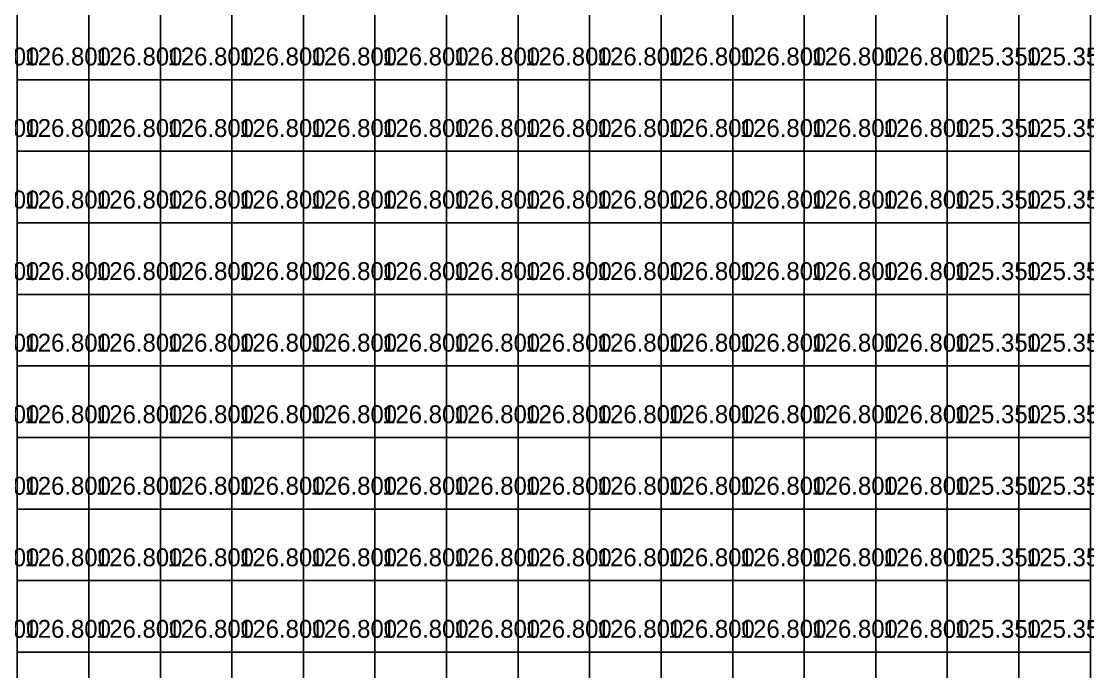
# Model space of a CAD drawing. Header units: metres. Extents: x 287857 to 287978, y 62957 to 63018.
# Drawn here: x 287910.98 to 287925.89, y 62975.56 to 62984.65 of the extents above; entities that cross this region are included whole.
import ezdxf

# ---------------------------------------------------------------- set-up
doc = ezdxf.new("R2010")
doc.units = ezdxf.units.M
doc.layers.add('ARCH-INTERP', color=7, linetype='Continuous', true_color=0x64748b)
doc.layers.add('ARCH-LEVEL-TXT', color=7, linetype='Continuous', true_color=0xa78bfa)

msp = doc.modelspace()

# ---------------------------------------------------------------- linework, layer by layer
at = {"layer": 'ARCH-INTERP'}
for points in [[(287910.925, 62983.831, 126.8), (287911.925, 62983.831, 126.8), (287911.925, 62984.831, 126.8), (287910.925, 62984.831, 126.8), (287910.925, 62983.831, 126.8)], [(287911.925, 62983.831, 126.8), (287912.925, 62983.831, 126.8), (287912.925, 62984.831, 126.8), (287911.925, 62984.831, 126.8), (287911.925, 62983.831, 126.8)], [(287912.925, 62983.831, 126.8), (287913.925, 62983.831, 126.8), (287913.925, 62984.831, 126.8), (287912.925, 62984.831, 126.8), (287912.925, 62983.831, 126.8)], [(287913.925, 62983.831, 126.8), (287914.925, 62983.831, 126.8), (287914.925, 62984.831, 126.8), (287913.925, 62984.831, 126.8), (287913.925, 62983.831, 126.8)], [(287914.925, 62983.831, 126.8), (287915.925, 62983.831, 126.8), (287915.925, 62984.831, 126.8), (287914.925, 62984.831, 126.8), (287914.925, 62983.831, 126.8)], [(287915.925, 62983.831, 126.8), (287916.925, 62983.831, 126.8), (287916.925, 62984.831, 126.8), (287915.925, 62984.831, 126.8), (287915.925, 62983.831, 126.8)], [(287916.925, 62983.831, 126.8), (287917.925, 62983.831, 126.8), (287917.925, 62984.831, 126.8), (287916.925, 62984.831, 126.8), (287916.925, 62983.831, 126.8)], [(287917.925, 62983.831, 126.8), (287918.925, 62983.831, 126.8), (287918.925, 62984.831, 126.8), (287917.925, 62984.831, 126.8), (287917.925, 62983.831, 126.8)], [(287918.925, 62983.831, 126.8), (287919.925, 62983.831, 126.8), (287919.925, 62984.831, 126.8), (287918.925, 62984.831, 126.8), (287918.925, 62983.831, 126.8)], [(287919.925, 62983.831, 126.8), (287920.925, 62983.831, 126.8), (287920.925, 62984.831, 126.8), (287919.925, 62984.831, 126.8), (287919.925, 62983.831, 126.8)], [(287920.925, 62983.831, 126.8), (287921.925, 62983.831, 126.8), (287921.925, 62984.831, 126.8), (287920.925, 62984.831, 126.8), (287920.925, 62983.831, 126.8)], [(287921.925, 62983.831, 126.8), (287922.925, 62983.831, 126.8), (287922.925, 62984.831, 126.8), (287921.925, 62984.831, 126.8), (287921.925, 62983.831, 126.8)], [(287922.925, 62983.831, 126.8), (287923.925, 62983.831, 126.8), (287923.925, 62984.831, 126.8), (287922.925, 62984.831, 126.8), (287922.925, 62983.831, 126.8)], [(287923.925, 62983.831, 125.35), (287924.925, 62983.831, 125.35), (287924.925, 62984.831, 125.35), (287923.925, 62984.831, 125.35), (287923.925, 62983.831, 125.35)], [(287924.925, 62983.831, 125.35), (287925.925, 62983.831, 125.35), (287925.925, 62984.831, 125.35), (287924.925, 62984.831, 125.35), (287924.925, 62983.831, 125.35)], [(287910.925, 62982.831, 126.8), (287911.925, 62982.831, 126.8), (287911.925, 62983.831, 126.8), (287910.925, 62983.831, 126.8), (287910.925, 62982.831, 126.8)], [(287911.925, 62982.831, 126.8), (287912.925, 62982.831, 126.8), (287912.925, 62983.831, 126.8), (287911.925, 62983.831, 126.8), (287911.925, 62982.831, 126.8)], [(287912.925, 62982.831, 126.8), (287913.925, 62982.831, 126.8), (287913.925, 62983.831, 126.8), (287912.925, 62983.831, 126.8), (287912.925, 62982.831, 126.8)], [(287913.925, 62982.831, 126.8), (287914.925, 62982.831, 126.8), (287914.925, 62983.831, 126.8), (287913.925, 62983.831, 126.8), (287913.925, 62982.831, 126.8)], [(287914.925, 62982.831, 126.8), (287915.925, 62982.831, 126.8), (287915.925, 62983.831, 126.8), (287914.925, 62983.831, 126.8), (287914.925, 62982.831, 126.8)], [(287915.925, 62982.831, 126.8), (287916.925, 62982.831, 126.8), (287916.925, 62983.831, 126.8), (287915.925, 62983.831, 126.8), (287915.925, 62982.831, 126.8)], [(287916.925, 62982.831, 126.8), (287917.925, 62982.831, 126.8), (287917.925, 62983.831, 126.8), (287916.925, 62983.831, 126.8), (287916.925, 62982.831, 126.8)], [(287917.925, 62982.831, 126.8), (287918.925, 62982.831, 126.8), (287918.925, 62983.831, 126.8), (287917.925, 62983.831, 126.8), (287917.925, 62982.831, 126.8)], [(287918.925, 62982.831, 126.8), (287919.925, 62982.831, 126.8), (287919.925, 62983.831, 126.8), (287918.925, 62983.831, 126.8), (287918.925, 62982.831, 126.8)], [(287919.925, 62982.831, 126.8), (287920.925, 62982.831, 126.8), (287920.925, 62983.831, 126.8), (287919.925, 62983.831, 126.8), (287919.925, 62982.831, 126.8)], [(287920.925, 62982.831, 126.8), (287921.925, 62982.831, 126.8), (287921.925, 62983.831, 126.8), (287920.925, 62983.831, 126.8), (287920.925, 62982.831, 126.8)], [(287921.925, 62982.831, 126.8), (287922.925, 62982.831, 126.8), (287922.925, 62983.831, 126.8), (287921.925, 62983.831, 126.8), (287921.925, 62982.831, 126.8)], [(287922.925, 62982.831, 126.8), (287923.925, 62982.831, 126.8), (287923.925, 62983.831, 126.8), (287922.925, 62983.831, 126.8), (287922.925, 62982.831, 126.8)], [(287923.925, 62982.831, 125.35), (287924.925, 62982.831, 125.35), (287924.925, 62983.831, 125.35), (287923.925, 62983.831, 125.35), (287923.925, 62982.831, 125.35)], [(287924.925, 62982.831, 125.35), (287925.925, 62982.831, 125.35), (287925.925, 62983.831, 125.35), (287924.925, 62983.831, 125.35), (287924.925, 62982.831, 125.35)], [(287910.925, 62981.831, 126.8), (287911.925, 62981.831, 126.8), (287911.925, 62982.831, 126.8), (287910.925, 62982.831, 126.8), (287910.925, 62981.831, 126.8)], [(287911.925, 62981.831, 126.8), (287912.925, 62981.831, 126.8), (287912.925, 62982.831, 126.8), (287911.925, 62982.831, 126.8), (287911.925, 62981.831, 126.8)], [(287912.925, 62981.831, 126.8), (287913.925, 62981.831, 126.8), (287913.925, 62982.831, 126.8), (287912.925, 62982.831, 126.8), (287912.925, 62981.831, 126.8)], [(287913.925, 62981.831, 126.8), (287914.925, 62981.831, 126.8), (287914.925, 62982.831, 126.8), (287913.925, 62982.831, 126.8), (287913.925, 62981.831, 126.8)], [(287914.925, 62981.831, 126.8), (287915.925, 62981.831, 126.8), (287915.925, 62982.831, 126.8), (287914.925, 62982.831, 126.8), (287914.925, 62981.831, 126.8)], [(287915.925, 62981.831, 126.8), (287916.925, 62981.831, 126.8), (287916.925, 62982.831, 126.8), (287915.925, 62982.831, 126.8), (287915.925, 62981.831, 126.8)], [(287916.925, 62981.831, 126.8), (287917.925, 62981.831, 126.8), (287917.925, 62982.831, 126.8), (287916.925, 62982.831, 126.8), (287916.925, 62981.831, 126.8)], [(287917.925, 62981.831, 126.8), (287918.925, 62981.831, 126.8), (287918.925, 62982.831, 126.8), (287917.925, 62982.831, 126.8), (287917.925, 62981.831, 126.8)], [(287918.925, 62981.831, 126.8), (287919.925, 62981.831, 126.8), (287919.925, 62982.831, 126.8), (287918.925, 62982.831, 126.8), (287918.925, 62981.831, 126.8)], [(287919.925, 62981.831, 126.8), (287920.925, 62981.831, 126.8), (287920.925, 62982.831, 126.8), (287919.925, 62982.831, 126.8), (287919.925, 62981.831, 126.8)], [(287920.925, 62981.831, 126.8), (287921.925, 62981.831, 126.8), (287921.925, 62982.831, 126.8), (287920.925, 62982.831, 126.8), (287920.925, 62981.831, 126.8)], [(287921.925, 62981.831, 126.8), (287922.925, 62981.831, 126.8), (287922.925, 62982.831, 126.8), (287921.925, 62982.831, 126.8), (287921.925, 62981.831, 126.8)], [(287922.925, 62981.831, 126.8), (287923.925, 62981.831, 126.8), (287923.925, 62982.831, 126.8), (287922.925, 62982.831, 126.8), (287922.925, 62981.831, 126.8)], [(287923.925, 62981.831, 125.35), (287924.925, 62981.831, 125.35), (287924.925, 62982.831, 125.35), (287923.925, 62982.831, 125.35), (287923.925, 62981.831, 125.35)], [(287924.925, 62981.831, 125.35), (287925.925, 62981.831, 125.35), (287925.925, 62982.831, 125.35), (287924.925, 62982.831, 125.35), (287924.925, 62981.831, 125.35)], [(287910.925, 62980.831, 126.8), (287911.925, 62980.831, 126.8), (287911.925, 62981.831, 126.8), (287910.925, 62981.831, 126.8), (287910.925, 62980.831, 126.8)], [(287911.925, 62980.831, 126.8), (287912.925, 62980.831, 126.8), (287912.925, 62981.831, 126.8), (287911.925, 62981.831, 126.8), (287911.925, 62980.831, 126.8)], [(287912.925, 62980.831, 126.8), (287913.925, 62980.831, 126.8), (287913.925, 62981.831, 126.8), (287912.925, 62981.831, 126.8), (287912.925, 62980.831, 126.8)], [(287913.925, 62980.831, 126.8), (287914.925, 62980.831, 126.8), (287914.925, 62981.831, 126.8), (287913.925, 62981.831, 126.8), (287913.925, 62980.831, 126.8)], [(287914.925, 62980.831, 126.8), (287915.925, 62980.831, 126.8), (287915.925, 62981.831, 126.8), (287914.925, 62981.831, 126.8), (287914.925, 62980.831, 126.8)], [(287915.925, 62980.831, 126.8), (287916.925, 62980.831, 126.8), (287916.925, 62981.831, 126.8), (287915.925, 62981.831, 126.8), (287915.925, 62980.831, 126.8)], [(287916.925, 62980.831, 126.8), (287917.925, 62980.831, 126.8), (287917.925, 62981.831, 126.8), (287916.925, 62981.831, 126.8), (287916.925, 62980.831, 126.8)], [(287917.925, 62980.831, 126.8), (287918.925, 62980.831, 126.8), (287918.925, 62981.831, 126.8), (287917.925, 62981.831, 126.8), (287917.925, 62980.831, 126.8)], [(287918.925, 62980.831, 126.8), (287919.925, 62980.831, 126.8), (287919.925, 62981.831, 126.8), (287918.925, 62981.831, 126.8), (287918.925, 62980.831, 126.8)], [(287919.925, 62980.831, 126.8), (287920.925, 62980.831, 126.8), (287920.925, 62981.831, 126.8), (287919.925, 62981.831, 126.8), (287919.925, 62980.831, 126.8)], [(287920.925, 62980.831, 126.8), (287921.925, 62980.831, 126.8), (287921.925, 62981.831, 126.8), (287920.925, 62981.831, 126.8), (287920.925, 62980.831, 126.8)], [(287921.925, 62980.831, 126.8), (287922.925, 62980.831, 126.8), (287922.925, 62981.831, 126.8), (287921.925, 62981.831, 126.8), (287921.925, 62980.831, 126.8)], [(287922.925, 62980.831, 126.8), (287923.925, 62980.831, 126.8), (287923.925, 62981.831, 126.8), (287922.925, 62981.831, 126.8), (287922.925, 62980.831, 126.8)], [(287923.925, 62980.831, 125.35), (287924.925, 62980.831, 125.35), (287924.925, 62981.831, 125.35), (287923.925, 62981.831, 125.35), (287923.925, 62980.831, 125.35)], [(287924.925, 62980.831, 125.35), (287925.925, 62980.831, 125.35), (287925.925, 62981.831, 125.35), (287924.925, 62981.831, 125.35), (287924.925, 62980.831, 125.35)], [(287910.925, 62979.831, 126.8), (287911.925, 62979.831, 126.8), (287911.925, 62980.831, 126.8), (287910.925, 62980.831, 126.8), (287910.925, 62979.831, 126.8)], [(287911.925, 62979.831, 126.8), (287912.925, 62979.831, 126.8), (287912.925, 62980.831, 126.8), (287911.925, 62980.831, 126.8), (287911.925, 62979.831, 126.8)], [(287912.925, 62979.831, 126.8), (287913.925, 62979.831, 126.8), (287913.925, 62980.831, 126.8), (287912.925, 62980.831, 126.8), (287912.925, 62979.831, 126.8)], [(287913.925, 62979.831, 126.8), (287914.925, 62979.831, 126.8), (287914.925, 62980.831, 126.8), (287913.925, 62980.831, 126.8), (287913.925, 62979.831, 126.8)], [(287914.925, 62979.831, 126.8), (287915.925, 62979.831, 126.8), (287915.925, 62980.831, 126.8), (287914.925, 62980.831, 126.8), (287914.925, 62979.831, 126.8)], [(287915.925, 62979.831, 126.8), (287916.925, 62979.831, 126.8), (287916.925, 62980.831, 126.8), (287915.925, 62980.831, 126.8), (287915.925, 62979.831, 126.8)], [(287916.925, 62979.831, 126.8), (287917.925, 62979.831, 126.8), (287917.925, 62980.831, 126.8), (287916.925, 62980.831, 126.8), (287916.925, 62979.831, 126.8)], [(287917.925, 62979.831, 126.8), (287918.925, 62979.831, 126.8), (287918.925, 62980.831, 126.8), (287917.925, 62980.831, 126.8), (287917.925, 62979.831, 126.8)], [(287918.925, 62979.831, 126.8), (287919.925, 62979.831, 126.8), (287919.925, 62980.831, 126.8), (287918.925, 62980.831, 126.8), (287918.925, 62979.831, 126.8)], [(287919.925, 62979.831, 126.8), (287920.925, 62979.831, 126.8), (287920.925, 62980.831, 126.8), (287919.925, 62980.831, 126.8), (287919.925, 62979.831, 126.8)], [(287920.925, 62979.831, 126.8), (287921.925, 62979.831, 126.8), (287921.925, 62980.831, 126.8), (287920.925, 62980.831, 126.8), (287920.925, 62979.831, 126.8)], [(287921.925, 62979.831, 126.8), (287922.925, 62979.831, 126.8), (287922.925, 62980.831, 126.8), (287921.925, 62980.831, 126.8), (287921.925, 62979.831, 126.8)], [(287922.925, 62979.831, 126.8), (287923.925, 62979.831, 126.8), (287923.925, 62980.831, 126.8), (287922.925, 62980.831, 126.8), (287922.925, 62979.831, 126.8)], [(287923.925, 62979.831, 125.35), (287924.925, 62979.831, 125.35), (287924.925, 62980.831, 125.35), (287923.925, 62980.831, 125.35), (287923.925, 62979.831, 125.35)], [(287924.925, 62979.831, 125.35), (287925.925, 62979.831, 125.35), (287925.925, 62980.831, 125.35), (287924.925, 62980.831, 125.35), (287924.925, 62979.831, 125.35)], [(287910.925, 62978.831, 126.8), (287911.925, 62978.831, 126.8), (287911.925, 62979.831, 126.8), (287910.925, 62979.831, 126.8), (287910.925, 62978.831, 126.8)], [(287911.925, 62978.831, 126.8), (287912.925, 62978.831, 126.8), (287912.925, 62979.831, 126.8), (287911.925, 62979.831, 126.8), (287911.925, 62978.831, 126.8)], [(287912.925, 62978.831, 126.8), (287913.925, 62978.831, 126.8), (287913.925, 62979.831, 126.8), (287912.925, 62979.831, 126.8), (287912.925, 62978.831, 126.8)], [(287913.925, 62978.831, 126.8), (287914.925, 62978.831, 126.8), (287914.925, 62979.831, 126.8), (287913.925, 62979.831, 126.8), (287913.925, 62978.831, 126.8)], [(287914.925, 62978.831, 126.8), (287915.925, 62978.831, 126.8), (287915.925, 62979.831, 126.8), (287914.925, 62979.831, 126.8), (287914.925, 62978.831, 126.8)], [(287915.925, 62978.831, 126.8), (287916.925, 62978.831, 126.8), (287916.925, 62979.831, 126.8), (287915.925, 62979.831, 126.8), (287915.925, 62978.831, 126.8)], [(287916.925, 62978.831, 126.8), (287917.925, 62978.831, 126.8), (287917.925, 62979.831, 126.8), (287916.925, 62979.831, 126.8), (287916.925, 62978.831, 126.8)], [(287917.925, 62978.831, 126.8), (287918.925, 62978.831, 126.8), (287918.925, 62979.831, 126.8), (287917.925, 62979.831, 126.8), (287917.925, 62978.831, 126.8)], [(287918.925, 62978.831, 126.8), (287919.925, 62978.831, 126.8), (287919.925, 62979.831, 126.8), (287918.925, 62979.831, 126.8), (287918.925, 62978.831, 126.8)], [(287919.925, 62978.831, 126.8), (287920.925, 62978.831, 126.8), (287920.925, 62979.831, 126.8), (287919.925, 62979.831, 126.8), (287919.925, 62978.831, 126.8)], [(287920.925, 62978.831, 126.8), (287921.925, 62978.831, 126.8), (287921.925, 62979.831, 126.8), (287920.925, 62979.831, 126.8), (287920.925, 62978.831, 126.8)], [(287921.925, 62978.831, 126.8), (287922.925, 62978.831, 126.8), (287922.925, 62979.831, 126.8), (287921.925, 62979.831, 126.8), (287921.925, 62978.831, 126.8)], [(287922.925, 62978.831, 126.8), (287923.925, 62978.831, 126.8), (287923.925, 62979.831, 126.8), (287922.925, 62979.831, 126.8), (287922.925, 62978.831, 126.8)], [(287923.925, 62978.831, 125.35), (287924.925, 62978.831, 125.35), (287924.925, 62979.831, 125.35), (287923.925, 62979.831, 125.35), (287923.925, 62978.831, 125.35)], [(287924.925, 62978.831, 125.35), (287925.925, 62978.831, 125.35), (287925.925, 62979.831, 125.35), (287924.925, 62979.831, 125.35), (287924.925, 62978.831, 125.35)], [(287910.925, 62977.831, 126.8), (287911.925, 62977.831, 126.8), (287911.925, 62978.831, 126.8), (287910.925, 62978.831, 126.8), (287910.925, 62977.831, 126.8)], [(287911.925, 62977.831, 126.8), (287912.925, 62977.831, 126.8), (287912.925, 62978.831, 126.8), (287911.925, 62978.831, 126.8), (287911.925, 62977.831, 126.8)], [(287912.925, 62977.831, 126.8), (287913.925, 62977.831, 126.8), (287913.925, 62978.831, 126.8), (287912.925, 62978.831, 126.8), (287912.925, 62977.831, 126.8)], [(287913.925, 62977.831, 126.8), (287914.925, 62977.831, 126.8), (287914.925, 62978.831, 126.8), (287913.925, 62978.831, 126.8), (287913.925, 62977.831, 126.8)], [(287914.925, 62977.831, 126.8), (287915.925, 62977.831, 126.8), (287915.925, 62978.831, 126.8), (287914.925, 62978.831, 126.8), (287914.925, 62977.831, 126.8)], [(287915.925, 62977.831, 126.8), (287916.925, 62977.831, 126.8), (287916.925, 62978.831, 126.8), (287915.925, 62978.831, 126.8), (287915.925, 62977.831, 126.8)], [(287916.925, 62977.831, 126.8), (287917.925, 62977.831, 126.8), (287917.925, 62978.831, 126.8), (287916.925, 62978.831, 126.8), (287916.925, 62977.831, 126.8)], [(287917.925, 62977.831, 126.8), (287918.925, 62977.831, 126.8), (287918.925, 62978.831, 126.8), (287917.925, 62978.831, 126.8), (287917.925, 62977.831, 126.8)], [(287918.925, 62977.831, 126.8), (287919.925, 62977.831, 126.8), (287919.925, 62978.831, 126.8), (287918.925, 62978.831, 126.8), (287918.925, 62977.831, 126.8)], [(287919.925, 62977.831, 126.8), (287920.925, 62977.831, 126.8), (287920.925, 62978.831, 126.8), (287919.925, 62978.831, 126.8), (287919.925, 62977.831, 126.8)], [(287920.925, 62977.831, 126.8), (287921.925, 62977.831, 126.8), (287921.925, 62978.831, 126.8), (287920.925, 62978.831, 126.8), (287920.925, 62977.831, 126.8)], [(287921.925, 62977.831, 126.8), (287922.925, 62977.831, 126.8), (287922.925, 62978.831, 126.8), (287921.925, 62978.831, 126.8), (287921.925, 62977.831, 126.8)], [(287922.925, 62977.831, 126.8), (287923.925, 62977.831, 126.8), (287923.925, 62978.831, 126.8), (287922.925, 62978.831, 126.8), (287922.925, 62977.831, 126.8)], [(287923.925, 62977.831, 125.35), (287924.925, 62977.831, 125.35), (287924.925, 62978.831, 125.35), (287923.925, 62978.831, 125.35), (287923.925, 62977.831, 125.35)], [(287924.925, 62977.831, 125.35), (287925.925, 62977.831, 125.35), (287925.925, 62978.831, 125.35), (287924.925, 62978.831, 125.35), (287924.925, 62977.831, 125.35)], [(287910.925, 62976.831, 126.8), (287911.925, 62976.831, 126.8), (287911.925, 62977.831, 126.8), (287910.925, 62977.831, 126.8), (287910.925, 62976.831, 126.8)], [(287911.925, 62976.831, 126.8), (287912.925, 62976.831, 126.8), (287912.925, 62977.831, 126.8), (287911.925, 62977.831, 126.8), (287911.925, 62976.831, 126.8)], [(287912.925, 62976.831, 126.8), (287913.925, 62976.831, 126.8), (287913.925, 62977.831, 126.8), (287912.925, 62977.831, 126.8), (287912.925, 62976.831, 126.8)], [(287913.925, 62976.831, 126.8), (287914.925, 62976.831, 126.8), (287914.925, 62977.831, 126.8), (287913.925, 62977.831, 126.8), (287913.925, 62976.831, 126.8)], [(287914.925, 62976.831, 126.8), (287915.925, 62976.831, 126.8), (287915.925, 62977.831, 126.8), (287914.925, 62977.831, 126.8), (287914.925, 62976.831, 126.8)], [(287915.925, 62976.831, 126.8), (287916.925, 62976.831, 126.8), (287916.925, 62977.831, 126.8), (287915.925, 62977.831, 126.8), (287915.925, 62976.831, 126.8)], [(287916.925, 62976.831, 126.8), (287917.925, 62976.831, 126.8), (287917.925, 62977.831, 126.8), (287916.925, 62977.831, 126.8), (287916.925, 62976.831, 126.8)], [(287917.925, 62976.831, 126.8), (287918.925, 62976.831, 126.8), (287918.925, 62977.831, 126.8), (287917.925, 62977.831, 126.8), (287917.925, 62976.831, 126.8)], [(287918.925, 62976.831, 126.8), (287919.925, 62976.831, 126.8), (287919.925, 62977.831, 126.8), (287918.925, 62977.831, 126.8), (287918.925, 62976.831, 126.8)], [(287919.925, 62976.831, 126.8), (287920.925, 62976.831, 126.8), (287920.925, 62977.831, 126.8), (287919.925, 62977.831, 126.8), (287919.925, 62976.831, 126.8)], [(287920.925, 62976.831, 126.8), (287921.925, 62976.831, 126.8), (287921.925, 62977.831, 126.8), (287920.925, 62977.831, 126.8), (287920.925, 62976.831, 126.8)], [(287921.925, 62976.831, 126.8), (287922.925, 62976.831, 126.8), (287922.925, 62977.831, 126.8), (287921.925, 62977.831, 126.8), (287921.925, 62976.831, 126.8)], [(287922.925, 62976.831, 126.8), (287923.925, 62976.831, 126.8), (287923.925, 62977.831, 126.8), (287922.925, 62977.831, 126.8), (287922.925, 62976.831, 126.8)], [(287923.925, 62976.831, 125.35), (287924.925, 62976.831, 125.35), (287924.925, 62977.831, 125.35), (287923.925, 62977.831, 125.35), (287923.925, 62976.831, 125.35)], [(287924.925, 62976.831, 125.35), (287925.925, 62976.831, 125.35), (287925.925, 62977.831, 125.35), (287924.925, 62977.831, 125.35), (287924.925, 62976.831, 125.35)], [(287910.925, 62975.831, 126.8), (287911.925, 62975.831, 126.8), (287911.925, 62976.831, 126.8), (287910.925, 62976.831, 126.8), (287910.925, 62975.831, 126.8)], [(287911.925, 62975.831, 126.8), (287912.925, 62975.831, 126.8), (287912.925, 62976.831, 126.8), (287911.925, 62976.831, 126.8), (287911.925, 62975.831, 126.8)], [(287912.925, 62975.831, 126.8), (287913.925, 62975.831, 126.8), (287913.925, 62976.831, 126.8), (287912.925, 62976.831, 126.8), (287912.925, 62975.831, 126.8)], [(287913.925, 62975.831, 126.8), (287914.925, 62975.831, 126.8), (287914.925, 62976.831, 126.8), (287913.925, 62976.831, 126.8), (287913.925, 62975.831, 126.8)], [(287914.925, 62975.831, 126.8), (287915.925, 62975.831, 126.8), (287915.925, 62976.831, 126.8), (287914.925, 62976.831, 126.8), (287914.925, 62975.831, 126.8)], [(287915.925, 62975.831, 126.8), (287916.925, 62975.831, 126.8), (287916.925, 62976.831, 126.8), (287915.925, 62976.831, 126.8), (287915.925, 62975.831, 126.8)], [(287916.925, 62975.831, 126.8), (287917.925, 62975.831, 126.8), (287917.925, 62976.831, 126.8), (287916.925, 62976.831, 126.8), (287916.925, 62975.831, 126.8)], [(287917.925, 62975.831, 126.8), (287918.925, 62975.831, 126.8), (287918.925, 62976.831, 126.8), (287917.925, 62976.831, 126.8), (287917.925, 62975.831, 126.8)], [(287918.925, 62975.831, 126.8), (287919.925, 62975.831, 126.8), (287919.925, 62976.831, 126.8), (287918.925, 62976.831, 126.8), (287918.925, 62975.831, 126.8)], [(287919.925, 62975.831, 126.8), (287920.925, 62975.831, 126.8), (287920.925, 62976.831, 126.8), (287919.925, 62976.831, 126.8), (287919.925, 62975.831, 126.8)], [(287920.925, 62975.831, 126.8), (287921.925, 62975.831, 126.8), (287921.925, 62976.831, 126.8), (287920.925, 62976.831, 126.8), (287920.925, 62975.831, 126.8)], [(287921.925, 62975.831, 126.8), (287922.925, 62975.831, 126.8), (287922.925, 62976.831, 126.8), (287921.925, 62976.831, 126.8), (287921.925, 62975.831, 126.8)], [(287922.925, 62975.831, 126.8), (287923.925, 62975.831, 126.8), (287923.925, 62976.831, 126.8), (287922.925, 62976.831, 126.8), (287922.925, 62975.831, 126.8)], [(287923.925, 62975.831, 125.35), (287924.925, 62975.831, 125.35), (287924.925, 62976.831, 125.35), (287923.925, 62976.831, 125.35), (287923.925, 62975.831, 125.35)], [(287924.925, 62975.831, 125.35), (287925.925, 62975.831, 125.35), (287925.925, 62976.831, 125.35), (287924.925, 62976.831, 125.35), (287924.925, 62975.831, 125.35)], [(287910.925, 62974.831, 126.8), (287911.925, 62974.831, 126.8), (287911.925, 62975.831, 126.8), (287910.925, 62975.831, 126.8), (287910.925, 62974.831, 126.8)], [(287911.925, 62974.831, 126.8), (287912.925, 62974.831, 126.8), (287912.925, 62975.831, 126.8), (287911.925, 62975.831, 126.8), (287911.925, 62974.831, 126.8)], [(287912.925, 62974.831, 126.8), (287913.925, 62974.831, 126.8), (287913.925, 62975.831, 126.8), (287912.925, 62975.831, 126.8), (287912.925, 62974.831, 126.8)], [(287913.925, 62974.831, 126.8), (287914.925, 62974.831, 126.8), (287914.925, 62975.831, 126.8), (287913.925, 62975.831, 126.8), (287913.925, 62974.831, 126.8)], [(287914.925, 62974.831, 126.8), (287915.925, 62974.831, 126.8), (287915.925, 62975.831, 126.8), (287914.925, 62975.831, 126.8), (287914.925, 62974.831, 126.8)], [(287915.925, 62974.831, 126.8), (287916.925, 62974.831, 126.8), (287916.925, 62975.831, 126.8), (287915.925, 62975.831, 126.8), (287915.925, 62974.831, 126.8)], [(287916.925, 62974.831, 126.8), (287917.925, 62974.831, 126.8), (287917.925, 62975.831, 126.8), (287916.925, 62975.831, 126.8), (287916.925, 62974.831, 126.8)], [(287917.925, 62974.831, 126.8), (287918.925, 62974.831, 126.8), (287918.925, 62975.831, 126.8), (287917.925, 62975.831, 126.8), (287917.925, 62974.831, 126.8)], [(287918.925, 62974.831, 126.8), (287919.925, 62974.831, 126.8), (287919.925, 62975.831, 126.8), (287918.925, 62975.831, 126.8), (287918.925, 62974.831, 126.8)], [(287919.925, 62974.831, 126.8), (287920.925, 62974.831, 126.8), (287920.925, 62975.831, 126.8), (287919.925, 62975.831, 126.8), (287919.925, 62974.831, 126.8)], [(287920.925, 62974.831, 126.8), (287921.925, 62974.831, 126.8), (287921.925, 62975.831, 126.8), (287920.925, 62975.831, 126.8), (287920.925, 62974.831, 126.8)], [(287921.925, 62974.831, 126.8), (287922.925, 62974.831, 126.8), (287922.925, 62975.831, 126.8), (287921.925, 62975.831, 126.8), (287921.925, 62974.831, 126.8)], [(287922.925, 62974.831, 126.8), (287923.925, 62974.831, 126.8), (287923.925, 62975.831, 126.8), (287922.925, 62975.831, 126.8), (287922.925, 62974.831, 126.8)], [(287923.925, 62974.831, 125.35), (287924.925, 62974.831, 125.35), (287924.925, 62975.831, 125.35), (287923.925, 62975.831, 125.35), (287923.925, 62974.831, 125.35)], [(287924.925, 62974.831, 125.35), (287925.925, 62974.831, 125.35), (287925.925, 62975.831, 125.35), (287924.925, 62975.831, 125.35), (287924.925, 62974.831, 125.35)]]:
    msp.add_polyline3d(points, dxfattribs=at)

# ---------------------------------------------------------------- texts
at = {"layer": 'ARCH-LEVEL-TXT'}
for s, p in [('126.800', (287910.025, 62984.031, 126.8)), ('126.800', (287911.025, 62984.031, 126.8)), ('126.800', (287912.025, 62984.031, 126.8)), ('126.800', (287913.025, 62984.031, 126.8)), ('126.800', (287914.025, 62984.031, 126.8)), ('126.800', (287915.025, 62984.031, 126.8)), ('126.800', (287916.025, 62984.031, 126.8)), ('126.800', (287917.025, 62984.031, 126.8)), ('126.800', (287918.025, 62984.031, 126.8)), ('126.800', (287919.025, 62984.031, 126.8)), ('126.800', (287920.025, 62984.031, 126.8)), ('126.800', (287921.025, 62984.031, 126.8)), ('126.800', (287922.025, 62984.031, 126.8)), ('126.800', (287923.025, 62984.031, 126.8)), ('125.350', (287924.025, 62984.031, 125.35)), ('125.350', (287925.025, 62984.031, 125.35)), ('126.800', (287910.025, 62983.031, 126.8)), ('126.800', (287911.025, 62983.031, 126.8)), ('126.800', (287912.025, 62983.031, 126.8)), ('126.800', (287913.025, 62983.031, 126.8)), ('126.800', (287914.025, 62983.031, 126.8)), ('126.800', (287915.025, 62983.031, 126.8)), ('126.800', (287916.025, 62983.031, 126.8)), ('126.800', (287917.025, 62983.031, 126.8)), ('126.800', (287918.025, 62983.031, 126.8)), ('126.800', (287919.025, 62983.031, 126.8)), ('126.800', (287920.025, 62983.031, 126.8)), ('126.800', (287921.025, 62983.031, 126.8)), ('126.800', (287922.025, 62983.031, 126.8)), ('126.800', (287923.025, 62983.031, 126.8)), ('125.350', (287924.025, 62983.031, 125.35)), ('125.350', (287925.025, 62983.031, 125.35)), ('126.800', (287910.025, 62982.031, 126.8)), ('126.800', (287911.025, 62982.031, 126.8)), ('126.800', (287912.025, 62982.031, 126.8)), ('126.800', (287913.025, 62982.031, 126.8)), ('126.800', (287914.025, 62982.031, 126.8)), ('126.800', (287915.025, 62982.031, 126.8)), ('126.800', (287916.025, 62982.031, 126.8)), ('126.800', (287917.025, 62982.031, 126.8)), ('126.800', (287918.025, 62982.031, 126.8)), ('126.800', (287919.025, 62982.031, 126.8)), ('126.800', (287920.025, 62982.031, 126.8)), ('126.800', (287921.025, 62982.031, 126.8)), ('126.800', (287922.025, 62982.031, 126.8)), ('126.800', (287923.025, 62982.031, 126.8)), ('125.350', (287924.025, 62982.031, 125.35)), ('125.350', (287925.025, 62982.031, 125.35)), ('126.800', (287910.025, 62981.031, 126.8)), ('126.800', (287911.025, 62981.031, 126.8)), ('126.800', (287912.025, 62981.031, 126.8)), ('126.800', (287913.025, 62981.031, 126.8)), ('126.800', (287914.025, 62981.031, 126.8)), ('126.800', (287915.025, 62981.031, 126.8)), ('126.800', (287916.025, 62981.031, 126.8)), ('126.800', (287917.025, 62981.031, 126.8)), ('126.800', (287918.025, 62981.031, 126.8)), ('126.800', (287919.025, 62981.031, 126.8)), ('126.800', (287920.025, 62981.031, 126.8)), ('126.800', (287921.025, 62981.031, 126.8)), ('126.800', (287922.025, 62981.031, 126.8)), ('126.800', (287923.025, 62981.031, 126.8)), ('125.350', (287924.025, 62981.031, 125.35)), ('125.350', (287925.025, 62981.031, 125.35)), ('126.800', (287910.025, 62980.031, 126.8)), ('126.800', (287911.025, 62980.031, 126.8)), ('126.800', (287912.025, 62980.031, 126.8)), ('126.800', (287913.025, 62980.031, 126.8)), ('126.800', (287914.025, 62980.031, 126.8)), ('126.800', (287915.025, 62980.031, 126.8)), ('126.800', (287916.025, 62980.031, 126.8)), ('126.800', (287917.025, 62980.031, 126.8)), ('126.800', (287918.025, 62980.031, 126.8)), ('126.800', (287919.025, 62980.031, 126.8)), ('126.800', (287920.025, 62980.031, 126.8)), ('126.800', (287921.025, 62980.031, 126.8)), ('126.800', (287922.025, 62980.031, 126.8)), ('126.800', (287923.025, 62980.031, 126.8)), ('125.350', (287924.025, 62980.031, 125.35)), ('125.350', (287925.025, 62980.031, 125.35)), ('126.800', (287910.025, 62979.031, 126.8)), ('126.800', (287911.025, 62979.031, 126.8)), ('126.800', (287912.025, 62979.031, 126.8)), ('126.800', (287913.025, 62979.031, 126.8)), ('126.800', (287914.025, 62979.031, 126.8)), ('126.800', (287915.025, 62979.031, 126.8)), ('126.800', (287916.025, 62979.031, 126.8)), ('126.800', (287917.025, 62979.031, 126.8)), ('126.800', (287918.025, 62979.031, 126.8)), ('126.800', (287919.025, 62979.031, 126.8)), ('126.800', (287920.025, 62979.031, 126.8)), ('126.800', (287921.025, 62979.031, 126.8)), ('126.800', (287922.025, 62979.031, 126.8)), ('126.800', (287923.025, 62979.031, 126.8)), ('125.350', (287924.025, 62979.031, 125.35)), ('125.350', (287925.025, 62979.031, 125.35)), ('126.800', (287910.025, 62978.031, 126.8)), ('126.800', (287911.025, 62978.031, 126.8)), ('126.800', (287912.025, 62978.031, 126.8)), ('126.800', (287913.025, 62978.031, 126.8)), ('126.800', (287914.025, 62978.031, 126.8)), ('126.800', (287915.025, 62978.031, 126.8)), ('126.800', (287916.025, 62978.031, 126.8)), ('126.800', (287917.025, 62978.031, 126.8)), ('126.800', (287918.025, 62978.031, 126.8)), ('126.800', (287919.025, 62978.031, 126.8)), ('126.800', (287920.025, 62978.031, 126.8)), ('126.800', (287921.025, 62978.031, 126.8)), ('126.800', (287922.025, 62978.031, 126.8)), ('126.800', (287923.025, 62978.031, 126.8)), ('125.350', (287924.025, 62978.031, 125.35)), ('125.350', (287925.025, 62978.031, 125.35)), ('126.800', (287910.025, 62977.031, 126.8)), ('126.800', (287911.025, 62977.031, 126.8)), ('126.800', (287912.025, 62977.031, 126.8)), ('126.800', (287913.025, 62977.031, 126.8)), ('126.800', (287914.025, 62977.031, 126.8)), ('126.800', (287915.025, 62977.031, 126.8)), ('126.800', (287916.025, 62977.031, 126.8)), ('126.800', (287917.025, 62977.031, 126.8)), ('126.800', (287918.025, 62977.031, 126.8)), ('126.800', (287919.025, 62977.031, 126.8)), ('126.800', (287920.025, 62977.031, 126.8)), ('126.800', (287921.025, 62977.031, 126.8)), ('126.800', (287922.025, 62977.031, 126.8)), ('126.800', (287923.025, 62977.031, 126.8)), ('125.350', (287924.025, 62977.031, 125.35)), ('125.350', (287925.025, 62977.031, 125.35)), ('126.800', (287910.025, 62976.031, 126.8)), ('126.800', (287911.025, 62976.031, 126.8)), ('126.800', (287912.025, 62976.031, 126.8)), ('126.800', (287913.025, 62976.031, 126.8)), ('126.800', (287914.025, 62976.031, 126.8)), ('126.800', (287915.025, 62976.031, 126.8)), ('126.800', (287916.025, 62976.031, 126.8)), ('126.800', (287917.025, 62976.031, 126.8)), ('126.800', (287918.025, 62976.031, 126.8)), ('126.800', (287919.025, 62976.031, 126.8)), ('126.800', (287920.025, 62976.031, 126.8)), ('126.800', (287921.025, 62976.031, 126.8)), ('126.800', (287922.025, 62976.031, 126.8)), ('126.800', (287923.025, 62976.031, 126.8)), ('125.350', (287924.025, 62976.031, 125.35)), ('125.350', (287925.025, 62976.031, 125.35))]:
    msp.add_text(s, height=0.25, dxfattribs=at).set_placement(p)

doc.saveas('drawing.dxf')
